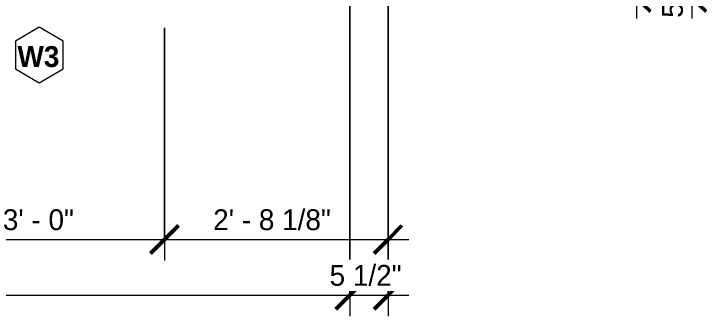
# Model space of a CAD drawing. Header units: inches. Extents: x -4058 to -1781, y 9814 to 12289.
# Drawn here: x -2124.4 to -2024, y 9937.2 to 9980.6 of the extents above; entities that cross this region are included whole.
import ezdxf

# ---------------------------------------------------------------- set-up
doc = ezdxf.new("R2010")
doc.units = ezdxf.units.IN
doc.header["$MEASUREMENT"] = 0
for name, color, linetype, lineweight in [('A-ANNO-DIMS', 211, 'Continuous', 9), ('A-ANNO-DIMS-32', 211, 'Continuous', 9), ('A-GLAZ-IDEN', 152, 'Continuous', 9)]:
    doc.layers.add(name, color=color, linetype=linetype, lineweight=lineweight)
doc.styles.add('Century Gothic', font='ufonts.com_century-gothic.ttf', dxfattribs={"height": 3})
doc.styles.add('Century Gothic_B', font='GOTHICB.TTF', dxfattribs={"height": 3})
doc.dimstyles.new('THE_DIMENSION_STRING_2', dxfattribs={"dimscale": 12, "dimtxt": 3.132505, "dimasz": 0.333333, "dimexe": 0.25, "dimexo": 0.166667, "dimgap": 0.041667, "dimtad": 1, "dimdec": 4, "dimrnd": 0.0625, "dimzin": 3, "dimdsep": 46, "dimlunit": 4, "dimtxsty": 'Century Gothic', "dimblk1": 'OBLIQUE', "dimblk2": 'OBLIQUE', "dimsah": 1, "dimcen": 0.09, "dimdle": 0.25, "dimazin": 0, "dimtfac": 1, "dimtdec": 4, "dimtix": 1, "dimtmove": 0, "dimatfit": 3, "dimfxl": 1, "dimtvp": 1, "dimtfill": 1, "dimfrac": 2, "dimtolj": 1, "dimtzin": 0, "dimarcsym": 2})
doc.dimstyles.new('THE_DIMENSION_STRING_5', dxfattribs={"dimscale": 12, "dimtxt": 3.132505, "dimasz": 0.333333, "dimexe": 0.25, "dimexo": 0.166667, "dimgap": 0.041667, "dimtad": 1, "dimdec": 4, "dimrnd": 0.0625, "dimzin": 3, "dimdsep": 46, "dimlunit": 4, "dimtxsty": 'Century Gothic', "dimblk1": 'OBLIQUE', "dimblk2": 'OBLIQUE', "dimsah": 1, "dimcen": 0.09, "dimdle": 0.25, "dimazin": 0, "dimtfac": 1, "dimtdec": 4, "dimtix": 1, "dimtmove": 0, "dimatfit": 3, "dimfxl": 1, "dimtvp": 1, "dimtfill": 1, "dimfrac": 2, "dimtolj": 1, "dimtzin": 0, "dimarcsym": 2})

# ---------------------------------------------------------------- blocks, each defined once
blk = doc.blocks.new('DIMBLOCK493-UNITS PLANS - 3RD FLOOR')
at = {"layer": 'A-ANNO-DIMS-32'}
for p, q in [((-2138.79, 9978.6), (-2138.79, 9945.16)), ((-2138.79, 9948.16), (-2138.79, 9978.6)), ((-2102.79, 9978.6), (-2102.79, 9945.16)), ((-2102.79, 9948.16), (-2102.79, 9978.6)), ((-2138.79, 9948.16), (-2102.79, 9948.16))]:
    blk.add_line(p, q, dxfattribs=at)
at = {"layer": 'A-ANNO-DIMS-32', "lineweight": 50}
for p, q in [((-2138.79, 9948.16), (-2136.79, 9950.16)), ((-2102.79, 9948.16), (-2100.79, 9950.16)), ((-2138.79, 9948.16), (-2140.79, 9946.16)), ((-2102.79, 9948.16), (-2104.79, 9946.16))]:
    blk.add_line(p, q, dxfattribs=at)
at = {"layer": 'A-ANNO-DIMS-32', "color": 0, "insert": (-2126.03, 9952.51), "char_height": 3, "width": 12.5897, "attachment_point": 1, "line_spacing_factor": 0.984502, "style": 'Century Gothic', "bg_fill": 3, "box_fill_scale": 1.25, "bg_fill_color": 256, "bg_fill_true_color": 13158600, "bg_fill_transparency": 0}
blk.add_mtext('3\' - 0"', dxfattribs=at)
blk = doc.blocks.new('_Oblique')
at = {"color": 0, "linetype": 'ByBlock', "lineweight": -2}
blk.add_line((-0.5, -0.5), (0.5, 0.5), dxfattribs=at)
blk = doc.blocks.new('DIMBLOCK494-UNITS PLANS - 3RD FLOOR')
at = {"layer": 'A-ANNO-DIMS-32'}
for p, q in [((-2102.79, 9978.6), (-2102.79, 9945.16)), ((-2102.79, 9948.16), (-2102.79, 9978.6)), ((-2070.67, 9948.99), (-2070.67, 9945.16)), ((-2070.67, 9948.16), (-2070.67, 9948.99)), ((-2102.79, 9948.16), (-2067.67, 9948.16))]:
    blk.add_line(p, q, dxfattribs=at)
at = {"layer": 'A-ANNO-DIMS-32', "lineweight": 50}
for p, q in [((-2102.79, 9948.16), (-2100.79, 9950.16)), ((-2070.67, 9948.16), (-2068.67, 9950.16)), ((-2102.79, 9948.16), (-2104.79, 9946.16)), ((-2070.67, 9948.16), (-2072.67, 9946.16))]:
    blk.add_line(p, q, dxfattribs=at)
at = {"layer": 'A-ANNO-DIMS-32', "color": 0, "insert": (-2095.8, 9952.51), "char_height": 3, "width": 21.7784, "attachment_point": 1, "line_spacing_factor": 0.984502, "style": 'Century Gothic', "bg_fill": 3, "box_fill_scale": 1.25, "bg_fill_color": 256, "bg_fill_true_color": 13158600, "bg_fill_transparency": 0}
blk.add_mtext('2\' - 8 1/8"', dxfattribs=at)
blk = doc.blocks.new('DIMBLOCK517-UNITS PLANS - 3RD FLOOR')
at = {"layer": 'A-ANNO-DIMS-32', "lineweight": 50}
for p, q in [((-2034.97, 10014.99), (-2036.97, 10016.99)), ((-2034.97, 10014.99), (-2032.97, 10012.99)), ((-2034.97, 9982.94), (-2036.97, 9984.94)), ((-2034.97, 9982.94), (-2032.97, 9980.94))]:
    blk.add_line(p, q, dxfattribs=at)
at = {"layer": 'A-ANNO-DIMS-32'}
for p, q in [((-2066.33, 10014.99), (-2031.97, 10014.99)), ((-2034.97, 10014.99), (-2066.33, 10014.99)), ((-2034.97, 10014.99), (-2034.97, 9979.94)), ((-2034.14, 9982.94), (-2037.97, 9982.94)), ((-2034.97, 9982.94), (-2034.14, 9982.94))]:
    blk.add_line(p, q, dxfattribs=at)
at = {"layer": 'A-ANNO-DIMS-32', "color": 0, "insert": (-2039.31, 9988.72), "char_height": 3, "width": 24.5827, "attachment_point": 1, "rotation": 90, "line_spacing_factor": 0.984502, "style": 'Century Gothic', "bg_fill": 3, "box_fill_scale": 1.25, "bg_fill_color": 256, "bg_fill_true_color": 13158600, "bg_fill_transparency": 0}
blk.add_mtext('2\' - 8 1/16"', dxfattribs=at)
blk = doc.blocks.new('DIMBLOCK1215-UNITS PLANS - 3RD FLOOR')
at = {"layer": 'A-ANNO-DIMS-32'}
for p, q in [((-2514.29, 9982.88), (-2514.29, 9937.16)), ((-2514.29, 9940.16), (-2514.29, 9982.88)), ((-2076.17, 9982.88), (-2076.17, 9937.16)), ((-2076.17, 9940.16), (-2076.17, 9982.88)), ((-2514.29, 9940.16), (-2076.17, 9940.16))]:
    blk.add_line(p, q, dxfattribs=at)
at = {"layer": 'A-ANNO-DIMS-32', "lineweight": 50}
for p, q in [((-2514.29, 9940.16), (-2512.29, 9942.16)), ((-2076.17, 9940.16), (-2074.17, 9942.16)), ((-2514.29, 9940.16), (-2516.29, 9938.16)), ((-2076.17, 9940.16), (-2078.17, 9938.16))]:
    blk.add_line(p, q, dxfattribs=at)
at = {"layer": 'A-ANNO-DIMS-32', "color": 0, "insert": (-2305.47, 9944.51), "char_height": 3, "width": 24.5827, "attachment_point": 1, "line_spacing_factor": 0.984502, "style": 'Century Gothic', "bg_fill": 3, "box_fill_scale": 1.25, "bg_fill_color": 256, "bg_fill_true_color": 13158600, "bg_fill_transparency": 0}
blk.add_mtext('36\' - 6 1/8"', dxfattribs=at)
blk = doc.blocks.new('DIMBLOCK1216-UNITS PLANS - 3RD FLOOR')
at = {"layer": 'A-ANNO-DIMS-32'}
for p, q in [((-2076.17, 9982.88), (-2076.17, 9937.16)), ((-2076.17, 9940.16), (-2076.17, 9982.88)), ((-2070.67, 9982.88), (-2070.67, 9937.16)), ((-2070.67, 9940.16), (-2070.67, 9982.88)), ((-2076.17, 9940.16), (-2067.67, 9940.16))]:
    blk.add_line(p, q, dxfattribs=at)
at = {"layer": 'A-ANNO-DIMS-32', "lineweight": 50}
for p, q in [((-2076.17, 9940.16), (-2074.17, 9942.16)), ((-2070.67, 9940.16), (-2068.67, 9942.16)), ((-2076.17, 9940.16), (-2078.17, 9938.16)), ((-2070.67, 9940.16), (-2072.67, 9938.16))]:
    blk.add_line(p, q, dxfattribs=at)
at = {"layer": 'A-ANNO-DIMS-32', "color": 0, "insert": (-2079.07, 9944.51), "char_height": 3, "width": 13.5444, "attachment_point": 1, "line_spacing_factor": 0.984502, "style": 'Century Gothic', "bg_fill": 3, "box_fill_scale": 1.25, "bg_fill_color": 256, "bg_fill_true_color": 13158600, "bg_fill_transparency": 0}
blk.add_mtext('5 1/2"', dxfattribs=at)
blk = doc.blocks.new('DIMBLOCK1217-UNITS PLANS - 3RD FLOOR')
at = {"layer": 'A-ANNO-DIMS-32', "lineweight": 50}
for p, q in [((-2026.97, 9988.44), (-2028.97, 9990.44)), ((-2026.97, 9988.44), (-2024.97, 9986.44)), ((-2026.97, 9982.94), (-2028.97, 9984.94)), ((-2026.97, 9982.94), (-2024.97, 9980.94))]:
    blk.add_line(p, q, dxfattribs=at)
at = {"layer": 'A-ANNO-DIMS-32'}
for p, q in [((-2070.61, 9988.44), (-2023.97, 9988.44)), ((-2026.97, 9988.44), (-2070.61, 9988.44)), ((-2026.97, 9979.94), (-2026.97, 9988.44)), ((-2070.61, 9982.94), (-2023.97, 9982.94)), ((-2026.97, 9982.94), (-2070.61, 9982.94))]:
    blk.add_line(p, q, dxfattribs=at)
at = {"layer": 'A-ANNO-DIMS-32', "color": 0, "insert": (-2031.31, 9980.05), "char_height": 3, "width": 13.5444, "attachment_point": 1, "rotation": 90, "line_spacing_factor": 0.984502, "style": 'Century Gothic', "bg_fill": 3, "box_fill_scale": 1.25, "bg_fill_color": 256, "bg_fill_true_color": 13158600, "bg_fill_transparency": 0}
blk.add_mtext('5 1/2"', dxfattribs=at)
blk = doc.blocks.new('Window Tag - ONE-4156801-UNITS PLANS - 3RD FLOOR')
at = {"layer": 'A-GLAZ-IDEN'}
for p, q in [((0, 0.125), (-0.1071, 0.0619)), ((0.107, 0.062), (0, 0.125)), ((-0.1071, 0.0619), (-0.1071, -0.0619)), ((0.107, -0.0624), (0.107, 0.062)), ((-0.1071, -0.0619), (0, -0.125)), ((0, -0.125), (0.107, -0.0624))]:
    blk.add_line(p, q, dxfattribs=at)

msp = doc.modelspace()

# ---------------------------------------------------------------- dimensions: what is measured, and where the dimension line sits
at = {"layer": 'A-ANNO-DIMS'}
dim = msp.add_linear_dim(base=(-2102.78624, 9948.15982), p1=(-2138.78624, 9980.59511), p2=(-2102.78624, 9980.59511), dimstyle='THE_DIMENSION_STRING_2', override={"dimpost": '<>', "dimfxl": 36}, dxfattribs=at)
dim.commit()
dim.dimension.update_dxf_attribs({"geometry": 'DIMBLOCK493-UNITS PLANS - 3RD FLOOR', "text_midpoint": (-2120.78624, 9950.23528)})

# ---------------------------------------------------------------- next in the draw order: dimensions: what is measured, and where the dimension line sits
dim = msp.add_linear_dim(base=(-2070.67374, 9948.15982), p1=(-2102.78624, 9980.59511), p2=(-2070.67374, 9950.98825), dimstyle='THE_DIMENSION_STRING_2', override={"dimpost": '<>', "dimfxl": 43.678128}, dxfattribs=at)
dim.commit()
dim.dimension.update_dxf_attribs({"geometry": 'DIMBLOCK494-UNITS PLANS - 3RD FLOOR', "text_midpoint": (-2086.72999, 9950.4015)})

# ---------------------------------------------------------------- next in the draw order: dimensions: what is measured, and where the dimension line sits
dim = msp.add_linear_dim(base=(-2034.96819, 9982.9394), p1=(-2068.32945, 10014.98783), p2=(-2032.13976, 9982.9394), angle=90, dimstyle='THE_DIMENSION_STRING_2', override={"dimpost": '<>', "dimfxl": 48.34042}, dxfattribs=at)
dim.commit()
dim.dimension.update_dxf_attribs({"geometry": 'DIMBLOCK517-UNITS PLANS - 3RD FLOOR', "text_midpoint": (-2037.20986, 9998.96361)})
dim = msp.add_linear_dim(base=(-2076.17374, 9940.15982), p1=(-2514.28624, 9984.8769), p2=(-2076.17374, 9984.8769), dimstyle='THE_DIMENSION_STRING_5', override={"dimpost": '<>', "dimfxl": 438.1125}, dxfattribs=at)
dim.commit()
dim.dimension.update_dxf_attribs({"geometry": 'DIMBLOCK1215-UNITS PLANS - 3RD FLOOR', "text_midpoint": (-2295.22999, 9942.4015)})

# ---------------------------------------------------------------- next in the draw order: block references
at = {"layer": 'A-GLAZ-IDEN', "xscale": 31.99999999999999, "yscale": 31.99999999999999, "zscale": 31.99999999999999}
msp.add_blockref('Window Tag - ONE-4156801-UNITS PLANS - 3RD FLOOR', (-2120.78624, 9974.6894), dxfattribs=at)

# ---------------------------------------------------------------- next in the draw order: texts
at = {"layer": 'A-GLAZ-IDEN', "insert": (-2123.92298, 9975.97314), "char_height": 3, "width": 7.575, "attachment_point": 1, "style": 'Century Gothic_B'}
msp.add_mtext('W3', dxfattribs=at)

# ---------------------------------------------------------------- next in the draw order: dimensions: what is measured, and where the dimension line sits
at = {"layer": 'A-ANNO-DIMS'}
dim = msp.add_linear_dim(base=(-2070.67374, 9940.15982), p1=(-2076.17374, 9984.8769), p2=(-2070.67374, 9984.8769), dimstyle='THE_DIMENSION_STRING_5', override={"dimpost": '<>', "dimfxl": 5.5}, dxfattribs=at)
dim.commit()
dim.dimension.update_dxf_attribs({"geometry": 'DIMBLOCK1216-UNITS PLANS - 3RD FLOOR', "text_midpoint": (-2073.42374, 9942.4015)})

# ---------------------------------------------------------------- next in the draw order: dimensions: what is measured, and where the dimension line sits
dim = msp.add_linear_dim(base=(-2026.96819, 9988.4394), p1=(-2072.61124, 9982.9394), p2=(-2072.61124, 9988.4394), angle=90, dimstyle='THE_DIMENSION_STRING_5', override={"dimpost": '<>', "dimfxl": 5.5}, dxfattribs=at)
dim.commit()
dim.dimension.update_dxf_attribs({"geometry": 'DIMBLOCK1217-UNITS PLANS - 3RD FLOOR', "text_midpoint": (-2029.20986, 9985.6894)})

doc.saveas('drawing.dxf')
